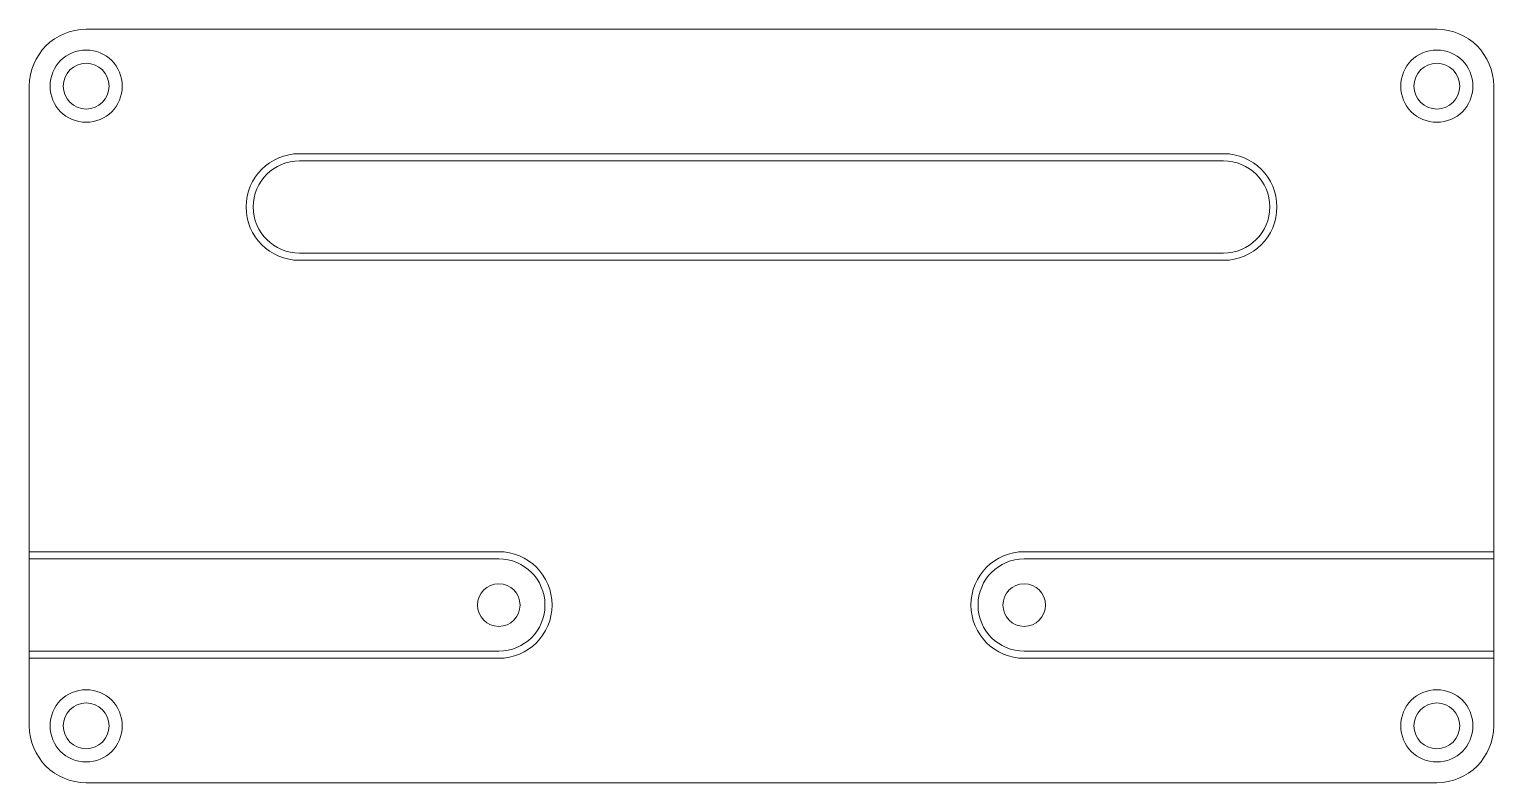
# Model space of a CAD drawing. Header units: millimetres. Extents: x 0 to 103, y 0 to 53.
import ezdxf

# ---------------------------------------------------------------- set-up
doc = ezdxf.new("R2010")
doc.units = ezdxf.units.MM

msp = doc.modelspace()

# ---------------------------------------------------------------- linework, layer by layer
at = {"color": 7, "linetype": 'Continuous', "lineweight": 15}
for p, q in [((99, 53), (4, 53)), ((0, 49), (0, 4)), ((103, 4), (103, 49)), ((84, 44.25), (19, 44.25)), ((84, 43.75), (19, 43.75)), ((19, 37.25), (84, 37.25)), ((19, 36.75), (84, 36.75)), ((33.02, 16.25), (0, 16.25)), ((33.02, 15.75), (0, 15.75)), ((69.98, 16.25), (103, 16.25)), ((69.98, 15.75), (103, 15.75)), ((33.02, 9.25), (0, 9.25)), ((33.02, 8.75), (0, 8.75)), ((69.98, 9.25), (103, 9.25)), ((69.98, 8.75), (103, 8.75)), ((4, 0), (99, 0))]:
    msp.add_line(p, q, dxfattribs=at)
for centre, radius in [((4, 49), 2.54), ((99, 49), 2.54), ((4, 49), 1.61), ((99, 49), 1.61), ((33.02, 12.5), 1.5), ((69.98, 12.5), 1.5), ((4, 4), 2.54), ((99, 4), 2.54), ((4, 4), 1.61), ((99, 4), 1.61)]:
    msp.add_circle(centre, radius, dxfattribs=at)
for centre, radius, start, end in [((4, 49), 4, 90, 180), ((99, 49), 4, 0, 90), ((19, 40.5), 3.75, 90, 270), ((19, 40.5), 3.25, 90, 270), ((84, 40.5), 3.75, 270, 90), ((84, 40.5), 3.25, 270, 90), ((33.02, 12.5), 3.75, 270, 90), ((33.02, 12.5), 3.25, 270, 90), ((69.98, 12.5), 3.75, 90, 270), ((69.98, 12.5), 3.25, 90, 270), ((4, 4), 4, 180, 270), ((99, 4), 4, 270, 0)]:
    msp.add_arc(centre, radius, start, end, dxfattribs=at)

doc.saveas('drawing.dxf')
